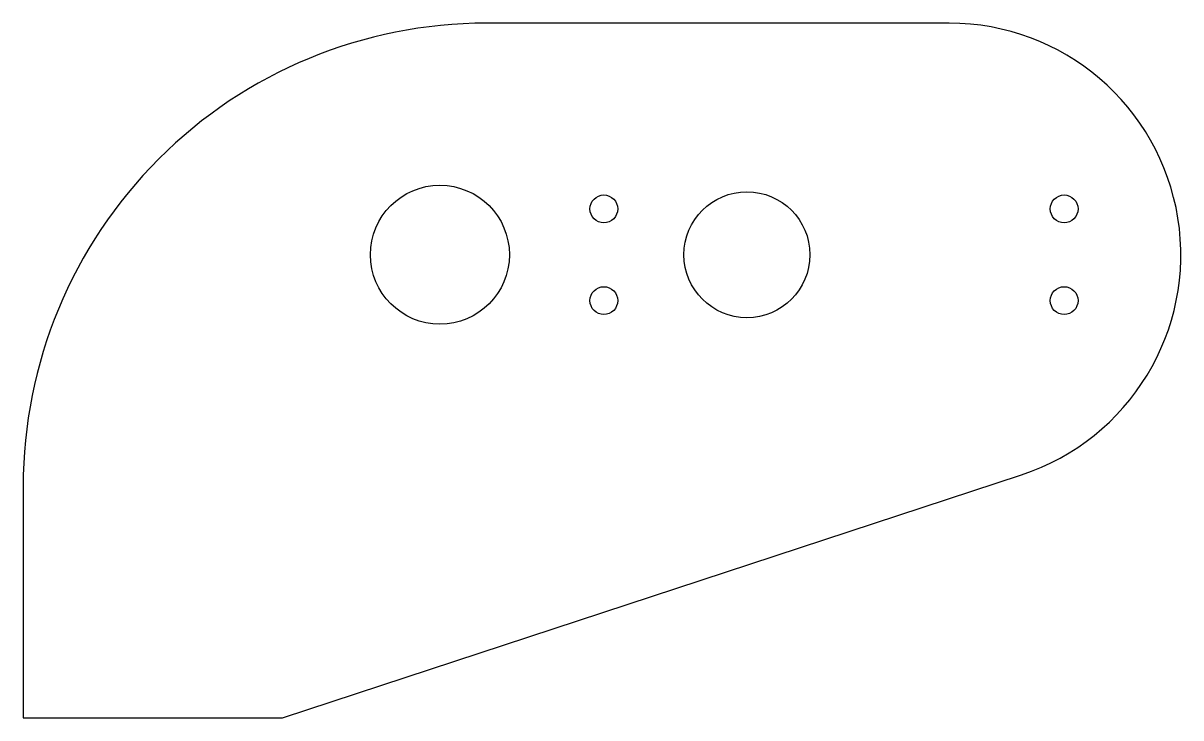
# Model space of a CAD drawing. Header units: millimetres. Extents: x -45 to 80, y -50 to 25.
import ezdxf

# ---------------------------------------------------------------- set-up
doc = ezdxf.new("R2010")
doc.units = ezdxf.units.MM

msp = doc.modelspace()

# ---------------------------------------------------------------- linework, layer by layer
msp.add_lwpolyline([(5, 25, 0.414214), (-45, -25), (-45, -50), (-17, -50), (62.81, -23.75, 0.852519), (55, 25)], format="xyb", close=True)
for centre, radius in [((0, 0), 7.5), ((17.7, 4.95), 1.5), ((33.15, 0), 6.8), ((67.4, 4.95), 1.5), ((17.7, -4.95), 1.5), ((67.4, -4.95), 1.5)]:
    msp.add_circle(centre, radius)

doc.saveas('drawing.dxf')
